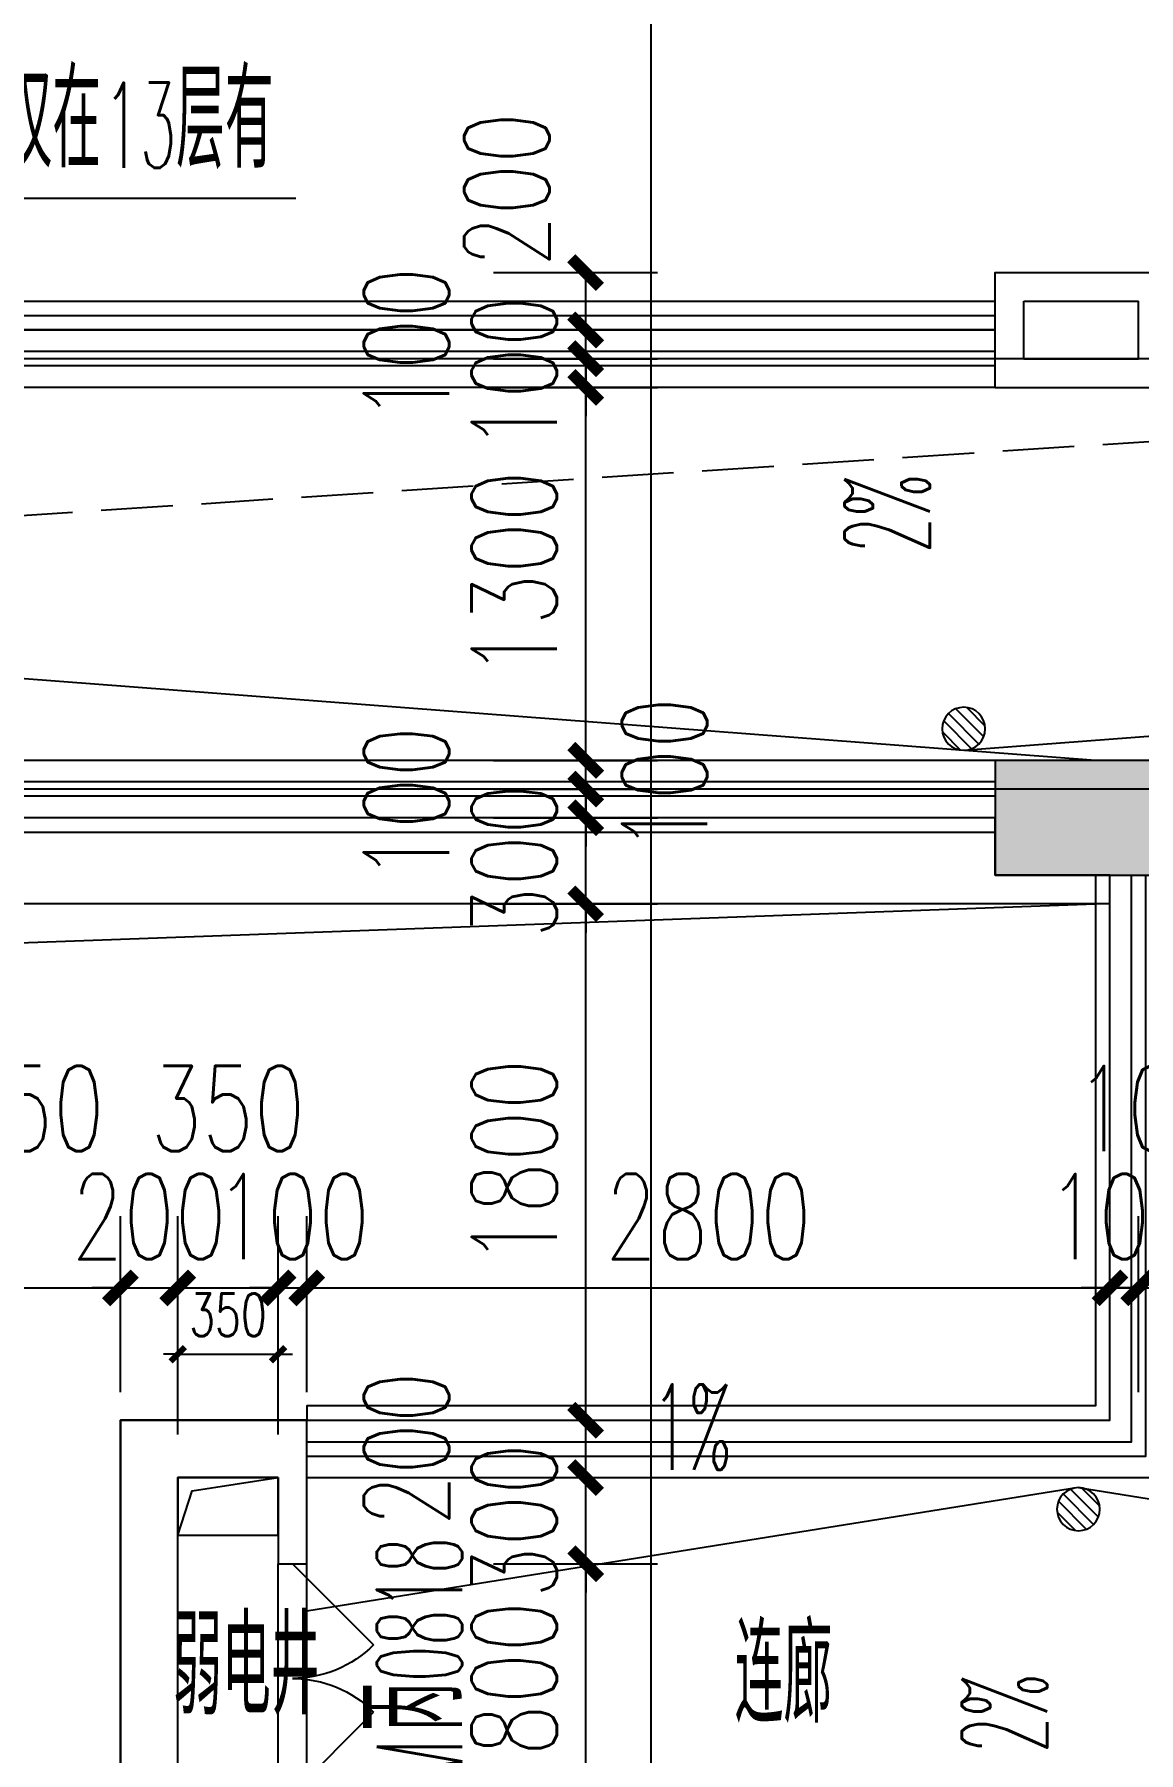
# Model space of a CAD drawing. Extents: x -129588 to 17450, y 1144 to 109436.
# Drawn here: x -25864 to -22014, y 25140 to 31129 of the extents above; entities that cross this region are included whole.
import ezdxf

# ---------------------------------------------------------------- set-up
doc = ezdxf.new("R2010")
doc.units = 0
doc.header["$LTSCALE"] = 1000
doc.header["$MEASUREMENT"] = 0
doc.linetypes.add('DASH', pattern=[0.35, 0.25, -0.1])
doc.layers.add('A-area(算全面积)', color=21, linetype='Continuous', plot=False)
doc.layers.add('A-area(算半面积)', color=23, linetype='Continuous', plot=False)
for name, color, linetype in [('A-外装饰线脚', 7, 'Continuous'), ('A-洞口', 105, 'Continuous'), ('A-疏散距离', 105, 'DASH'), ('A-看线', 105, 'Continuous'), ('A-第三道尺寸线', 105, 'Continuous'), ('A-线脚看线', 9, 'Continuous'), ('AE-FLOR', 151, 'Continuous'), ('DIM_LEAD', 3, 'Continuous'), ('DIM_SYMB', 3, 'Continuous'), ('DOOR_FIRE', 4, 'Continuous'), ('DOOR_FIRE_TEXT', 7, 'Continuous'), ('DOTE', 16, 'Continuous'), ('NL', 5, 'Continuous'), ('PUB_DIM', 3, 'Continuous'), ('PUB_HATCH', 8, 'Continuous'), ('PUB_TEXT', 7, 'Continuous'), ('WALL', 2, 'Continuous'), ('ys', 154, 'Continuous'), ('剪力墙', 6, 'Continuous'), ('栏杆', 142, 'Continuous')]:
    doc.layers.add(name, color=color, linetype=linetype)
doc.styles.add('_TCH_DIM', font='SIMPLEX.shx', dxfattribs={"width": 0.7, "bigfont": 'GBCBIG.shx'})
doc.styles.add('_TCH_DIM_T3', font='SIMPLEX.shx', dxfattribs={"width": 0.705882, "bigfont": 'GBCBIG.shx'})
doc.styles.add('_TCH_WINDOW', font='SIMPLEX.shx', dxfattribs={"width": 0.7, "height": 3.5, "bigfont": 'GBCBIG.shx'})
doc.styles.get("Standard").update_dxf_attribs({"font": 'gbenor.shx', "width": 0.7, "bigfont": 'gbcbig.shx'})
doc.dimstyles.new('_TCH_ARCH&&100', dxfattribs={"dimtxt": 297.5, "dimasz": 100, "dimexe": 250, "dimexo": 300, "dimgap": 100, "dimtad": 1, "dimdec": 0, "dimzin": 0, "dimdsep": 46, "dimtxsty": '_TCH_DIM_T3', "dimblk": 'ARCHTICK', "dimcen": 0.09, "dimclrt": 7, "dimazin": 2, "dimtfac": 1, "dimtdec": 0, "dimtix": 1, "dimtmove": 2, "dimatfit": 3, "dimfxl": 0, "dimtolj": 1, "dimtzin": 0, "dimarcsym": 0})
doc.dimstyles.new('_TCH_ARCH&&50', dxfattribs={"dimtxt": 148.75, "dimasz": 50, "dimexe": 125, "dimexo": 150, "dimgap": 63.125, "dimtad": 1, "dimdec": 0, "dimzin": 0, "dimdsep": 46, "dimtxsty": '_TCH_DIM_T3', "dimblk": 'ARCHTICK', "dimcen": 0.09, "dimclrt": 7, "dimazin": 2, "dimtfac": 1, "dimtdec": 0, "dimtix": 1, "dimtmove": 2, "dimatfit": 3, "dimfxl": 0, "dimtolj": 1, "dimtzin": 0, "dimarcsym": 0})

# ---------------------------------------------------------------- blocks, each defined once
blk = doc.blocks.new('jgjlq030328')
at = {"layer": 'PUB_HATCH'}
blk.add_hatch(color=256, dxfattribs=at).paths.add_polyline_path([(-268835, 20511.9), (-268235, 20511.9), (-268235, 20911.9), (-268835, 20911.9)])
at = {"layer": '剪力墙'}
blk.add_lwpolyline([(-268835, 20511.9), (-268235, 20511.9), (-268235, 20911.9), (-268835, 20911.9)], close=True, dxfattribs=at)
blk.add_lwpolyline([(-268635, 20511.9), (-268635, 20511.9)], dxfattribs=at)
blk = doc.blocks.new('zhouxianssceng0329')
at = {"layer": 'DOTE'}
for p, q in [((-23713.7, 132089.9), (-23713.7, 156469.4)), ((5501.3, 148798.2), (-44988.6, 148798.2)), ((-20013.7, 147298.2), (-44988.6, 147298.2))]:
    blk.add_line(p, q, dxfattribs=at)
blk = doc.blocks.new('ssxianjiao0329')
at = {"layer": 'A-线脚看线'}
for points in [[(-32413.7, 148948.2), (-22513.7, 148948.2)], [(-32413.7, 147148.2), (-22513.7, 147148.2)], [(-22163.7, 146998.2), (-22163.7, 145148.2), (-24913.7, 145148.2), (-24913.7, 145098.2)]]:
    blk.add_lwpolyline(points, dxfattribs=at)
blk = doc.blocks.new('$DorLib2D$00000116')
at = {"color": 0}
for p, q in [((-0.5, 0), (-0.1464, 0.3536)), ((0.5, 0), (0.1464, 0.3536))]:
    blk.add_line(p, q, dxfattribs=at)
for centre, start, end in [((-0.5, 0), 0, 45), ((0.5, 0), 135, 180)]:
    blk.add_arc(centre, 0.5, start, end, dxfattribs=at)
blk = doc.blocks.new('hhhhxintongqutong0329')
at = {"layer": 'A-area(算全面积)'}
blk.add_lwpolyline([(-37213.7, 20182.6), (-37213.7, 20182.6), (-37213.7, 20182.6), (-37213.7, 16782.6), (-34663.7, 16782.6), (-34663.7, 16782.6), (-33413.7, 16782.6), (-33413.7, 16782.6), (-31813.7, 16782.6), (-31813.7, 16982.6), (-31213.7, 16982.6), (-31213.7, 13682.6), (-29813.7, 13682.6), (-29813.7, 16982.6), (-29213.7, 16982.6), (-29213.7, 16782.6), (-27713.6, 16782.6), (-27713.6, 16782.6), (-26463.7, 16782.6), (-26463.7, 16782.6), (-25563.6, 16782.6), (-25563.7, 18382.6), (-22113.7, 18382.6), (-22113.7, 20182.6)], close=True, dxfattribs=at)
at = {"layer": 'A-洞口'}
blk.add_lwpolyline([(-25013.7, 18182.6), (-25363.7, 18182.6), (-25363.7, 17982.6), (-25013.7, 17982.6)], close=True, dxfattribs=at)
blk.add_lwpolyline([(-25363.7, 17982.6), (-25314, 18136.8), (-25013.7, 18182.6)], dxfattribs=at)
at = {"layer": 'A-看线'}
blk.add_lwpolyline([(-22113.7, 20182.6), (-37213.7, 20182.6)], dxfattribs=at)
at = {"layer": 'AE-FLOR'}
for points in [[(-22513.7, 22182.6), (-32413.7, 22182.6)], [(-22513.7, 21982.6), (-32413.7, 21982.6)], [(-22513.7, 20682.6), (-32413.7, 20682.6)], [(-22513.7, 20482.6), (-32413.7, 20482.6)], [(-24913.7, 18182.6), (-21913.7, 18182.6), (-21913.7, 20282.6)], [(-24913.7, 18382.6), (-22113.7, 18382.6), (-22113.7, 20282.6)]]:
    blk.add_lwpolyline(points, dxfattribs=at)
at = {"layer": 'DOOR_FIRE'}
for p, q in [((-25013.7, 17082.6), (-25013.7, 17882.6)), ((-24913.7, 17082.6), (-24913.7, 17882.6))]:
    blk.add_line(p, q, dxfattribs=at)
at = {"layer": 'WALL'}
for p, q in [((-22513.7, 21982.6), (-22513.7, 22382.6)), ((-22513.7, 22382.6), (-21913.7, 22382.6)), ((-22413.7, 22082.6), (-22413.7, 22282.6)), ((-22413.7, 22282.6), (-22013.7, 22282.6)), ((-22013.7, 22082.6), (-22013.7, 22282.6)), ((-22413.7, 22082.6), (-22013.7, 22082.6)), ((-22513.7, 21982.6), (-21913.7, 21982.6)), ((-25563.7, 18382.6), (-24913.7, 18382.6)), ((-25563.7, 16582.6), (-25563.7, 18382.6)), ((-24913.7, 17882.6), (-24913.7, 18382.6)), ((-25363.7, 18182.6), (-25013.7, 18182.6)), ((-25363.7, 16782.6), (-25363.7, 18182.6)), ((-25013.7, 18182.6), (-25013.7, 17882.6)), ((-25013.7, 17882.6), (-24913.7, 17882.6))]:
    blk.add_line(p, q, dxfattribs=at)
at = {"layer": '栏杆'}
for points in [[(-22513.7, 22107.6), (-32413.7, 22107.6)], [(-22513.7, 22057.6), (-32413.7, 22057.6)], [(-22513.7, 20607.6), (-32413.7, 20607.6)], [(-22513.7, 20557.6), (-32413.7, 20557.6)], [(-24913.7, 18257.6), (-21988.7, 18257.6), (-21988.7, 20282.6)], [(-24913.7, 18307.6), (-22038.7, 18307.6), (-22038.7, 20282.6)]]:
    blk.add_lwpolyline(points, dxfattribs=at)
at = {"layer": 'DOOR_FIRE', "xscale": 800, "yscale": -800, "zscale": 100, "rotation": 90}
blk.add_blockref('$DorLib2D$00000116', (-24963.7, 17482.6), dxfattribs=at)
at = {"layer": 'DOOR_FIRE_TEXT', "style": '_TCH_WINDOW'}
for s, height, width, p in [('0818', 297.5, 0.494118, (-24372.4, 17470.6)), ('丙', 337.6, 0.7, (-24372.4, 17298.6)), ('FM', 297.5, 0.494118, (-24372.4, 17004.6))]:
    blk.add_text(s, height=height, rotation=90, dxfattribs=dict(at, width=width)).set_placement(p)
at = {"layer": 'PUB_TEXT', "width": 0.7}
for s, p in [('弱电井', (-25379.9, 17357.3)), ('连廊', (-23422.2, 17328.7))]:
    blk.add_text(s, height=337.59, dxfattribs=at).set_placement(p)
blk = doc.blocks.new('_LV13')
at = {"color": 0}
for p, q in [((-0.071, 0.495), (-0.495, 0.071)), ((0.183, 0.465), (-0.465, -0.183)), ((0.354, 0.354), (-0.354, -0.354)), ((0.465, 0.183), (-0.183, -0.465)), ((0.495, -0.071), (0.071, -0.495))]:
    blk.add_line(p, q, dxfattribs=at)
blk.add_circle((0, 0), 0.5)
blk = doc.blocks.new('_ArchTick')
at = {"color": 0, "linetype": 'ByBlock', "const_width": 0.4}
blk.add_lwpolyline([(-0.5, -0.5), (0.5, 0.5)], dxfattribs=at)
blk = doc.blocks.new('*D392')
at = {"layer": 'A-第三道尺寸线', "color": 0, "lineweight": -2, "transparency": 16777216}
for p, q in [((-26213.6, 26396.1), (-26213.6, 27009.5)), ((-25563.7, 26396.1), (-25563.7, 27009.5)), ((-26213.6, 26759.5), (-25563.7, 26759.5))]:
    blk.add_line(p, q, dxfattribs=at)
at = {"layer": 'Defpoints', "color": 0, "transparency": 16777216}
for p in [(-25563.7, 26759.5), (-26213.6, 26096.1), (-25563.7, 26096.1)]:
    blk.add_point(p, dxfattribs=at)
at = {"layer": 'A-第三道尺寸线', "color": 0, "lineweight": -2, "transparency": 16777216, "xscale": 100, "yscale": 100, "zscale": 100, "rotation": 180}
blk.add_blockref('_ArchTick', (-26213.6, 26759.5), dxfattribs=at)
at = {"layer": 'A-第三道尺寸线', "color": 0, "lineweight": -2, "transparency": 16777216, "xscale": 100, "yscale": 100, "zscale": 100}
blk.add_blockref('_ArchTick', (-25563.7, 26759.5), dxfattribs=at)
at = {"layer": 'A-第三道尺寸线', "color": 7, "transparency": 16777216, "insert": (-25888.7, 27384.5), "char_height": 297.5, "attachment_point": 5, "style": '_TCH_DIM_T3'}
blk.add_mtext('\\A1;650', dxfattribs=at)
blk = doc.blocks.new('*D393')
at = {"layer": 'A-第三道尺寸线', "color": 0, "lineweight": -2, "transparency": 16777216}
for p, q in [((-25563.7, 26396.1), (-25563.7, 27009.5)), ((-25363.7, 26396.1), (-25363.7, 27009.5)), ((-25563.7, 26759.5), (-25663.7, 26759.5)), ((-25563.7, 26759.5), (-25363.7, 26759.5)), ((-25363.7, 26759.5), (-25263.7, 26759.5))]:
    blk.add_line(p, q, dxfattribs=at)
at = {"layer": 'Defpoints', "color": 0, "transparency": 16777216}
for p in [(-25363.7, 26759.5), (-25563.7, 26096.1), (-25363.7, 26096.1)]:
    blk.add_point(p, dxfattribs=at)
at = {"layer": 'A-第三道尺寸线', "color": 0, "lineweight": -2, "transparency": 16777216, "xscale": 100, "yscale": 100, "zscale": 100}
blk.add_blockref('_ArchTick', (-25563.7, 26759.5), dxfattribs=at)
at = {"layer": 'A-第三道尺寸线', "color": 0, "lineweight": -2, "transparency": 16777216, "xscale": 100, "yscale": 100, "zscale": 100, "rotation": 180}
blk.add_blockref('_ArchTick', (-25363.7, 26759.5), dxfattribs=at)
at = {"layer": 'A-第三道尺寸线', "color": 7, "transparency": 16777216, "insert": (-25463.7, 27008.2), "char_height": 297.5, "attachment_point": 5, "style": '_TCH_DIM_T3'}
blk.add_mtext('\\A1;200', dxfattribs=at)
blk = doc.blocks.new('*D394')
at = {"layer": 'A-第三道尺寸线', "color": 0, "lineweight": -2, "transparency": 16777216}
for p, q in [((-25363.7, 26396.1), (-25363.7, 27009.5)), ((-25013.7, 26396.1), (-25013.7, 27009.5)), ((-25363.7, 26759.5), (-25013.7, 26759.5))]:
    blk.add_line(p, q, dxfattribs=at)
at = {"layer": 'Defpoints', "color": 0, "transparency": 16777216}
for p in [(-25013.7, 26759.5), (-25363.7, 26096.1), (-25013.7, 26096.1)]:
    blk.add_point(p, dxfattribs=at)
at = {"layer": 'A-第三道尺寸线', "color": 0, "lineweight": -2, "transparency": 16777216, "xscale": 100, "yscale": 100, "zscale": 100, "rotation": 180}
blk.add_blockref('_ArchTick', (-25363.7, 26759.5), dxfattribs=at)
at = {"layer": 'A-第三道尺寸线', "color": 0, "lineweight": -2, "transparency": 16777216, "xscale": 100, "yscale": 100, "zscale": 100}
blk.add_blockref('_ArchTick', (-25013.7, 26759.5), dxfattribs=at)
at = {"layer": 'A-第三道尺寸线', "color": 7, "transparency": 16777216, "insert": (-25188.7, 27384.5), "char_height": 297.5, "attachment_point": 5, "style": '_TCH_DIM_T3'}
blk.add_mtext('\\A1;350', dxfattribs=at)
blk = doc.blocks.new('*D395')
at = {"layer": 'A-第三道尺寸线', "color": 0, "lineweight": -2, "transparency": 16777216}
for p, q in [((-25013.7, 26396.1), (-25013.7, 27009.5)), ((-24913.7, 26396.1), (-24913.7, 27009.5)), ((-25013.7, 26759.5), (-25113.7, 26759.5)), ((-25013.7, 26759.5), (-24913.7, 26759.5)), ((-24913.7, 26759.5), (-24813.7, 26759.5))]:
    blk.add_line(p, q, dxfattribs=at)
at = {"layer": 'Defpoints', "color": 0, "transparency": 16777216}
for p in [(-24913.7, 26759.5), (-25013.7, 26096.1), (-24913.7, 26096.1)]:
    blk.add_point(p, dxfattribs=at)
at = {"layer": 'A-第三道尺寸线', "color": 0, "lineweight": -2, "transparency": 16777216, "xscale": 100, "yscale": 100, "zscale": 100}
blk.add_blockref('_ArchTick', (-25013.7, 26759.5), dxfattribs=at)
at = {"layer": 'A-第三道尺寸线', "color": 0, "lineweight": -2, "transparency": 16777216, "xscale": 100, "yscale": 100, "zscale": 100, "rotation": 180}
blk.add_blockref('_ArchTick', (-24913.7, 26759.5), dxfattribs=at)
at = {"layer": 'A-第三道尺寸线', "color": 7, "transparency": 16777216, "insert": (-24963.7, 27008.2), "char_height": 297.5, "attachment_point": 5, "style": '_TCH_DIM_T3'}
blk.add_mtext('\\A1;100', dxfattribs=at)
blk = doc.blocks.new('*D396')
at = {"layer": 'A-第三道尺寸线', "color": 0, "lineweight": -2, "transparency": 16777216}
for p, q in [((-24913.7, 26396.1), (-24913.7, 27009.5)), ((-22113.7, 26396.1), (-22113.7, 27009.5)), ((-24913.7, 26759.5), (-22113.7, 26759.5))]:
    blk.add_line(p, q, dxfattribs=at)
at = {"layer": 'Defpoints', "color": 0, "transparency": 16777216}
for p in [(-22113.7, 26759.5), (-24913.7, 26096.1), (-22113.7, 26096.1)]:
    blk.add_point(p, dxfattribs=at)
at = {"layer": 'A-第三道尺寸线', "color": 0, "lineweight": -2, "transparency": 16777216, "xscale": 100, "yscale": 100, "zscale": 100, "rotation": 180}
blk.add_blockref('_ArchTick', (-24913.7, 26759.5), dxfattribs=at)
at = {"layer": 'A-第三道尺寸线', "color": 0, "lineweight": -2, "transparency": 16777216, "xscale": 100, "yscale": 100, "zscale": 100}
blk.add_blockref('_ArchTick', (-22113.7, 26759.5), dxfattribs=at)
at = {"layer": 'A-第三道尺寸线', "color": 7, "transparency": 16777216, "insert": (-23513.7, 27008.2), "char_height": 297.5, "attachment_point": 5, "style": '_TCH_DIM_T3'}
blk.add_mtext('\\A1;2800', dxfattribs=at)
blk = doc.blocks.new('*D397')
at = {"layer": 'A-第三道尺寸线', "color": 0, "lineweight": -2, "transparency": 16777216}
for p, q in [((-22113.7, 26396.1), (-22113.7, 27009.5)), ((-22013.7, 26396.1), (-22013.7, 27009.5)), ((-22113.7, 26759.5), (-22213.7, 26759.5)), ((-22113.7, 26759.5), (-22013.7, 26759.5)), ((-22013.7, 26759.5), (-21913.7, 26759.5))]:
    blk.add_line(p, q, dxfattribs=at)
at = {"layer": 'Defpoints', "color": 0, "transparency": 16777216}
for p in [(-22013.7, 26759.5), (-22113.7, 26096.1), (-22013.7, 26096.1)]:
    blk.add_point(p, dxfattribs=at)
at = {"layer": 'A-第三道尺寸线', "color": 0, "lineweight": -2, "transparency": 16777216, "xscale": 100, "yscale": 100, "zscale": 100}
blk.add_blockref('_ArchTick', (-22113.7, 26759.5), dxfattribs=at)
at = {"layer": 'A-第三道尺寸线', "color": 0, "lineweight": -2, "transparency": 16777216, "xscale": 100, "yscale": 100, "zscale": 100, "rotation": 180}
blk.add_blockref('_ArchTick', (-22013.7, 26759.5), dxfattribs=at)
at = {"layer": 'A-第三道尺寸线', "color": 7, "transparency": 16777216, "insert": (-22063.7, 27008.2), "char_height": 297.5, "attachment_point": 5, "style": '_TCH_DIM_T3'}
blk.add_mtext('\\A1;100', dxfattribs=at)
blk = doc.blocks.new('*D398')
at = {"layer": 'A-第三道尺寸线', "color": 0, "lineweight": -2, "transparency": 16777216}
for p, q in [((-22013.7, 26396.1), (-22013.7, 27009.5)), ((-21913.7, 26396.1), (-21913.7, 27009.5)), ((-22013.7, 26759.5), (-22113.7, 26759.5)), ((-22013.7, 26759.5), (-21913.7, 26759.5)), ((-21913.7, 26759.5), (-21813.7, 26759.5))]:
    blk.add_line(p, q, dxfattribs=at)
at = {"layer": 'Defpoints', "color": 0, "transparency": 16777216}
for p in [(-21913.7, 26759.5), (-22013.7, 26096.1), (-21913.7, 26096.1)]:
    blk.add_point(p, dxfattribs=at)
at = {"layer": 'A-第三道尺寸线', "color": 0, "lineweight": -2, "transparency": 16777216, "xscale": 100, "yscale": 100, "zscale": 100}
blk.add_blockref('_ArchTick', (-22013.7, 26759.5), dxfattribs=at)
at = {"layer": 'A-第三道尺寸线', "color": 0, "lineweight": -2, "transparency": 16777216, "xscale": 100, "yscale": 100, "zscale": 100, "rotation": 180}
blk.add_blockref('_ArchTick', (-21913.7, 26759.5), dxfattribs=at)
at = {"layer": 'A-第三道尺寸线', "color": 7, "transparency": 16777216, "insert": (-21963.7, 27384.5), "char_height": 297.5, "attachment_point": 5, "style": '_TCH_DIM_T3'}
blk.add_mtext('\\A1;100', dxfattribs=at)
blk = doc.blocks.new('*D408')
at = {"layer": 'A-第三道尺寸线', "color": 0, "lineweight": -2, "transparency": 16777216}
for p, q in [((-24263.5, 25798.2), (-23691.6, 25798.2)), ((-23941.6, 24998.2), (-23941.6, 25798.2)), ((-24263.5, 24998.2), (-23691.6, 24998.2))]:
    blk.add_line(p, q, dxfattribs=at)
at = {"layer": 'Defpoints', "color": 0, "transparency": 16777216}
for p in [(-24563.5, 25798.2), (-23941.6, 25798.2), (-24563.5, 24998.2)]:
    blk.add_point(p, dxfattribs=at)
at = {"layer": 'A-第三道尺寸线', "color": 0, "lineweight": -2, "transparency": 16777216, "xscale": 100, "yscale": 100, "zscale": 100}
for p, rotation in [((-23941.6, 25798.2), 90), ((-23941.6, 24998.2), 270)]:
    blk.add_blockref('_ArchTick', p, dxfattribs=dict(at, rotation=rotation))
at = {"layer": 'A-第三道尺寸线', "color": 7, "transparency": 16777216, "insert": (-24190.4, 25398.2), "char_height": 297.5, "attachment_point": 5, "rotation": 90, "style": '_TCH_DIM_T3'}
blk.add_mtext('\\A1;800', dxfattribs=at)
blk = doc.blocks.new('*D409')
at = {"layer": 'A-第三道尺寸线', "color": 0, "lineweight": -2, "transparency": 16777216}
for p, q in [((-23941.6, 26098.2), (-23941.6, 26198.2)), ((-24263.5, 26098.2), (-23691.6, 26098.2)), ((-23941.6, 25798.2), (-23941.6, 26098.2)), ((-24263.5, 25798.2), (-23691.6, 25798.2)), ((-23941.6, 25798.2), (-23941.6, 25698.2))]:
    blk.add_line(p, q, dxfattribs=at)
at = {"layer": 'Defpoints', "color": 0, "transparency": 16777216}
for p in [(-24563.5, 26098.2), (-23941.6, 26098.2), (-24563.5, 25798.2)]:
    blk.add_point(p, dxfattribs=at)
at = {"layer": 'A-第三道尺寸线', "color": 0, "lineweight": -2, "transparency": 16777216, "xscale": 100, "yscale": 100, "zscale": 100}
for p, rotation in [((-23941.6, 26098.2), 270), ((-23941.6, 25798.2), 90)]:
    blk.add_blockref('_ArchTick', p, dxfattribs=dict(at, rotation=rotation))
at = {"layer": 'A-第三道尺寸线', "color": 7, "transparency": 16777216, "insert": (-24190.4, 25948.2), "char_height": 297.5, "attachment_point": 5, "rotation": 90, "style": '_TCH_DIM_T3'}
blk.add_mtext('\\A1;300', dxfattribs=at)
blk = doc.blocks.new('*D410')
at = {"layer": 'A-第三道尺寸线', "color": 0, "lineweight": -2, "transparency": 16777216}
for p, q in [((-24263.5, 26298.2), (-23691.6, 26298.2)), ((-23941.6, 26098.2), (-23941.6, 26298.2)), ((-24263.5, 26098.2), (-23691.6, 26098.2))]:
    blk.add_line(p, q, dxfattribs=at)
at = {"layer": 'Defpoints', "color": 0, "transparency": 16777216}
for p in [(-24563.5, 26298.2), (-23941.6, 26298.2), (-24563.5, 26098.2)]:
    blk.add_point(p, dxfattribs=at)
at = {"layer": 'A-第三道尺寸线', "color": 0, "lineweight": -2, "transparency": 16777216, "xscale": 100, "yscale": 100, "zscale": 100}
for p, rotation in [((-23941.6, 26298.2), 90), ((-23941.6, 26098.2), 270)]:
    blk.add_blockref('_ArchTick', p, dxfattribs=dict(at, rotation=rotation))
at = {"layer": 'A-第三道尺寸线', "color": 7, "transparency": 16777216, "insert": (-24566.6, 26198.2), "char_height": 297.5, "attachment_point": 5, "rotation": 90, "style": '_TCH_DIM_T3'}
blk.add_mtext('\\A1;200', dxfattribs=at)
blk = doc.blocks.new('*D411')
at = {"layer": 'A-第三道尺寸线', "color": 0, "lineweight": -2, "transparency": 16777216}
for p, q in [((-24263.5, 28098.2), (-23691.6, 28098.2)), ((-23941.6, 26298.2), (-23941.6, 28098.2)), ((-24263.5, 26298.2), (-23691.6, 26298.2))]:
    blk.add_line(p, q, dxfattribs=at)
at = {"layer": 'Defpoints', "color": 0, "transparency": 16777216}
for p in [(-24563.5, 28098.2), (-23941.6, 28098.2), (-24563.5, 26298.2)]:
    blk.add_point(p, dxfattribs=at)
at = {"layer": 'A-第三道尺寸线', "color": 0, "lineweight": -2, "transparency": 16777216, "xscale": 100, "yscale": 100, "zscale": 100}
for p, rotation in [((-23941.6, 28098.2), 90), ((-23941.6, 26298.2), 270)]:
    blk.add_blockref('_ArchTick', p, dxfattribs=dict(at, rotation=rotation))
at = {"layer": 'A-第三道尺寸线', "color": 7, "transparency": 16777216, "insert": (-24190.4, 27198.2), "char_height": 297.5, "attachment_point": 5, "rotation": 90, "style": '_TCH_DIM_T3'}
blk.add_mtext('\\A1;1800', dxfattribs=at)
blk = doc.blocks.new('*D412')
at = {"layer": 'A-第三道尺寸线', "color": 0, "lineweight": -2, "transparency": 16777216}
for p, q in [((-23941.6, 28398.2), (-23941.6, 28498.2)), ((-24263.5, 28398.2), (-23691.6, 28398.2)), ((-23941.6, 28098.2), (-23941.6, 28398.2)), ((-24263.5, 28098.2), (-23691.6, 28098.2)), ((-23941.6, 28098.2), (-23941.6, 27998.2))]:
    blk.add_line(p, q, dxfattribs=at)
at = {"layer": 'Defpoints', "color": 0, "transparency": 16777216}
for p in [(-24563.5, 28398.2), (-23941.6, 28398.2), (-24563.5, 28098.2)]:
    blk.add_point(p, dxfattribs=at)
at = {"layer": 'A-第三道尺寸线', "color": 0, "lineweight": -2, "transparency": 16777216, "xscale": 100, "yscale": 100, "zscale": 100}
for p, rotation in [((-23941.6, 28398.2), 270), ((-23941.6, 28098.2), 90)]:
    blk.add_blockref('_ArchTick', p, dxfattribs=dict(at, rotation=rotation))
at = {"layer": 'A-第三道尺寸线', "color": 7, "transparency": 16777216, "insert": (-24190.4, 28248.2), "char_height": 297.5, "attachment_point": 5, "rotation": 90, "style": '_TCH_DIM_T3'}
blk.add_mtext('\\A1;300', dxfattribs=at)
blk = doc.blocks.new('*D413')
at = {"layer": 'A-第三道尺寸线', "color": 0, "lineweight": -2, "transparency": 16777216}
for p, q in [((-23941.6, 28498.2), (-23941.6, 28598.2)), ((-24263.5, 28498.2), (-23691.6, 28498.2)), ((-23941.6, 28398.2), (-23941.6, 28498.2)), ((-24263.5, 28398.2), (-23691.6, 28398.2)), ((-23941.6, 28398.2), (-23941.6, 28298.2))]:
    blk.add_line(p, q, dxfattribs=at)
at = {"layer": 'Defpoints', "color": 0, "transparency": 16777216}
for p in [(-24563.5, 28498.2), (-23941.6, 28498.2), (-24563.5, 28398.2)]:
    blk.add_point(p, dxfattribs=at)
at = {"layer": 'A-第三道尺寸线', "color": 0, "lineweight": -2, "transparency": 16777216, "xscale": 100, "yscale": 100, "zscale": 100}
for p, rotation in [((-23941.6, 28498.2), 270), ((-23941.6, 28398.2), 90)]:
    blk.add_blockref('_ArchTick', p, dxfattribs=dict(at, rotation=rotation))
at = {"layer": 'A-第三道尺寸线', "color": 7, "transparency": 16777216, "insert": (-24566.6, 28448.2), "char_height": 297.5, "attachment_point": 5, "rotation": 90, "style": '_TCH_DIM_T3'}
blk.add_mtext('\\A1;100', dxfattribs=at)
blk = doc.blocks.new('*D414')
at = {"layer": 'A-第三道尺寸线', "color": 0, "lineweight": -2, "transparency": 16777216}
for p, q in [((-23941.6, 28598.2), (-23941.6, 28698.2)), ((-24263.5, 28598.2), (-23691.6, 28598.2)), ((-23941.6, 28498.2), (-23941.6, 28598.2)), ((-24263.5, 28498.2), (-23691.6, 28498.2)), ((-23941.6, 28498.2), (-23941.6, 28398.2))]:
    blk.add_line(p, q, dxfattribs=at)
at = {"layer": 'Defpoints', "color": 0, "transparency": 16777216}
for p in [(-24563.5, 28598.2), (-23941.6, 28598.2), (-24563.5, 28498.2)]:
    blk.add_point(p, dxfattribs=at)
at = {"layer": 'A-第三道尺寸线', "color": 0, "lineweight": -2, "transparency": 16777216, "xscale": 100, "yscale": 100, "zscale": 100}
for p, rotation in [((-23941.6, 28598.2), 270), ((-23941.6, 28498.2), 90)]:
    blk.add_blockref('_ArchTick', p, dxfattribs=dict(at, rotation=rotation))
at = {"layer": 'A-第三道尺寸线', "color": 7, "transparency": 16777216, "insert": (-23666.6, 28548.2), "char_height": 297.5, "attachment_point": 5, "rotation": 90, "style": '_TCH_DIM_T3'}
blk.add_mtext('\\A1;100', dxfattribs=at)
blk = doc.blocks.new('*D415')
at = {"layer": 'A-第三道尺寸线', "color": 0, "lineweight": -2, "transparency": 16777216}
for p, q in [((-24263.5, 29898.2), (-23691.6, 29898.2)), ((-23941.6, 28598.2), (-23941.6, 29898.2)), ((-24263.5, 28598.2), (-23691.6, 28598.2))]:
    blk.add_line(p, q, dxfattribs=at)
at = {"layer": 'Defpoints', "color": 0, "transparency": 16777216}
for p in [(-24563.5, 29898.2), (-23941.6, 29898.2), (-24563.5, 28598.2)]:
    blk.add_point(p, dxfattribs=at)
at = {"layer": 'A-第三道尺寸线', "color": 0, "lineweight": -2, "transparency": 16777216, "xscale": 100, "yscale": 100, "zscale": 100}
for p, rotation in [((-23941.6, 29898.2), 90), ((-23941.6, 28598.2), 270)]:
    blk.add_blockref('_ArchTick', p, dxfattribs=dict(at, rotation=rotation))
at = {"layer": 'A-第三道尺寸线', "color": 7, "transparency": 16777216, "insert": (-24190.4, 29248.2), "char_height": 297.5, "attachment_point": 5, "rotation": 90, "style": '_TCH_DIM_T3'}
blk.add_mtext('\\A1;1300', dxfattribs=at)
blk = doc.blocks.new('*D416')
at = {"layer": 'A-第三道尺寸线', "color": 0, "lineweight": -2, "transparency": 16777216}
for p, q in [((-23941.6, 29998.2), (-23941.6, 30098.2)), ((-24263.5, 29998.2), (-23691.6, 29998.2)), ((-23941.6, 29898.2), (-23941.6, 29998.2)), ((-24263.5, 29898.2), (-23691.6, 29898.2)), ((-23941.6, 29898.2), (-23941.6, 29798.2))]:
    blk.add_line(p, q, dxfattribs=at)
at = {"layer": 'Defpoints', "color": 0, "transparency": 16777216}
for p in [(-24563.5, 29998.2), (-23941.6, 29998.2), (-24563.5, 29898.2)]:
    blk.add_point(p, dxfattribs=at)
at = {"layer": 'A-第三道尺寸线', "color": 0, "lineweight": -2, "transparency": 16777216, "xscale": 100, "yscale": 100, "zscale": 100}
for p, rotation in [((-23941.6, 29998.2), 270), ((-23941.6, 29898.2), 90)]:
    blk.add_blockref('_ArchTick', p, dxfattribs=dict(at, rotation=rotation))
at = {"layer": 'A-第三道尺寸线', "color": 7, "transparency": 16777216, "insert": (-24190.4, 29948.2), "char_height": 297.5, "attachment_point": 5, "rotation": 90, "style": '_TCH_DIM_T3'}
blk.add_mtext('\\A1;100', dxfattribs=at)
blk = doc.blocks.new('*D417')
at = {"layer": 'A-第三道尺寸线', "color": 0, "lineweight": -2, "transparency": 16777216}
for p, q in [((-23941.6, 30098.2), (-23941.6, 30198.2)), ((-24263.5, 30098.2), (-23691.6, 30098.2)), ((-23941.6, 29998.2), (-23941.6, 30098.2)), ((-24263.5, 29998.2), (-23691.6, 29998.2)), ((-23941.6, 29998.2), (-23941.6, 29898.2))]:
    blk.add_line(p, q, dxfattribs=at)
at = {"layer": 'Defpoints', "color": 0, "transparency": 16777216}
for p in [(-24563.5, 30098.2), (-23941.6, 30098.2), (-24563.5, 29998.2)]:
    blk.add_point(p, dxfattribs=at)
at = {"layer": 'A-第三道尺寸线', "color": 0, "lineweight": -2, "transparency": 16777216, "xscale": 100, "yscale": 100, "zscale": 100}
for p, rotation in [((-23941.6, 30098.2), 270), ((-23941.6, 29998.2), 90)]:
    blk.add_blockref('_ArchTick', p, dxfattribs=dict(at, rotation=rotation))
at = {"layer": 'A-第三道尺寸线', "color": 7, "transparency": 16777216, "insert": (-24566.6, 30048.2), "char_height": 297.5, "attachment_point": 5, "rotation": 90, "style": '_TCH_DIM_T3'}
blk.add_mtext('\\A1;100', dxfattribs=at)
blk = doc.blocks.new('*D418')
at = {"layer": 'A-第三道尺寸线', "color": 0, "lineweight": -2, "transparency": 16777216}
for p, q in [((-24263.5, 30298.2), (-23691.6, 30298.2)), ((-23941.6, 30098.2), (-23941.6, 30298.2)), ((-24263.5, 30098.2), (-23691.6, 30098.2))]:
    blk.add_line(p, q, dxfattribs=at)
at = {"layer": 'Defpoints', "color": 0, "transparency": 16777216}
for p in [(-24563.5, 30298.2), (-23941.6, 30298.2), (-24563.5, 30098.2)]:
    blk.add_point(p, dxfattribs=at)
at = {"layer": 'A-第三道尺寸线', "color": 0, "lineweight": -2, "transparency": 16777216, "xscale": 100, "yscale": 100, "zscale": 100}
for p, rotation in [((-23941.6, 30298.2), 90), ((-23941.6, 30098.2), 270)]:
    blk.add_blockref('_ArchTick', p, dxfattribs=dict(at, rotation=rotation))
at = {"layer": 'A-第三道尺寸线', "color": 7, "transparency": 16777216, "insert": (-24216.6, 30587.2), "char_height": 297.5, "attachment_point": 5, "rotation": 90, "style": '_TCH_DIM_T3'}
blk.add_mtext('\\A1;200', dxfattribs=at)
blk = doc.blocks.new('*D912')
at = {"layer": 'Defpoints', "color": 0, "transparency": 16777216}
for p in [(-25013.7, 26528.3), (-25363.7, 26098.2), (-25013.7, 26098.2)]:
    blk.add_point(p, dxfattribs=at)
at = {"layer": 'PUB_DIM', "color": 0, "lineweight": -2, "transparency": 16777216}
for p, q in [((-25363.7, 26248.2), (-25363.7, 26653.3)), ((-25013.7, 26248.2), (-25013.7, 26653.3)), ((-25363.7, 26528.3), (-25413.7, 26528.3)), ((-25363.7, 26528.3), (-25013.7, 26528.3)), ((-25013.7, 26528.3), (-24963.7, 26528.3))]:
    blk.add_line(p, q, dxfattribs=at)
at = {"layer": 'PUB_DIM', "color": 0, "lineweight": -2, "transparency": 16777216, "xscale": 50, "yscale": 50, "zscale": 50}
blk.add_blockref('_ArchTick', (-25363.7, 26528.3), dxfattribs=at)
at = {"layer": 'PUB_DIM', "color": 0, "lineweight": -2, "transparency": 16777216, "xscale": 50, "yscale": 50, "zscale": 50, "rotation": 180}
blk.add_blockref('_ArchTick', (-25013.7, 26528.3), dxfattribs=at)
at = {"layer": 'PUB_DIM', "color": 7, "transparency": 16777216, "insert": (-25188.7, 26665.8), "char_height": 148.75, "attachment_point": 5, "style": '_TCH_DIM_T3'}
blk.add_mtext('\\A1;350', dxfattribs=at)

msp = doc.modelspace()

# ---------------------------------------------------------------- linework, layer by layer
at = {"layer": 'A-area(算全面积)'}
msp.add_lwpolyline([(-10013.7, 24698.2), (-15613.7, 24698.2), (-15613.7, 24898.2), (-16213.7, 24898.2), (-16213.7, 21598.2), (-17613.7, 21598.2), (-17613.7, 24698.2), (-24913.7, 24698.2), (-24913.7, 26298.2), (-25563.7, 26298.2), (-25563.6, 24698.2), (-29213.7, 24698.2), (-29213.7, 24898.2), (-29813.7, 24898.2), (-29813.7, 21598.2), (-31213.7, 21598.2)], dxfattribs=at)
at = {"layer": 'A-area(算半面积)'}
for points in [[(-32413.7, 30098.2), (-22513.7, 30098.2), (-22513.7, 30298.2), (-21913.7, 30298.2), (-21913.7, 30098.2), (-20113.7, 30098.2), (-20113.7, 29898.2), (-16513.7, 29898.2), (-16513.7, 30298.2), (-8013.7, 30298.2)], [(-5513.7, 28498.2), (-17613.7, 28498.2), (-17613.7, 28598.2), (-20113.7, 28598.2), (-20113.7, 24698.2), (-24913.7, 24698.2), (-24913.7, 26298.2), (-22113.7, 26298.2), (-22113.7, 28198.2), (-22513.7, 28198.2), (-22513.7, 28398.2), (-32413.7, 28398.2)]]:
    msp.add_lwpolyline(points, dxfattribs=at)
at = {"layer": 'A-外装饰线脚', "elevation": 0}
msp.add_lwpolyline([(-32413.7, 30198.2), (-22513.7, 30198.2)], dxfattribs=at)
at = {"layer": 'A-洞口'}
msp.add_lwpolyline([(-37213.7, 24698.2), (-36594.5, 27575.7), (-22163.7, 28098.2)], dxfattribs=at)
at = {"layer": 'A-疏散距离'}
msp.add_lwpolyline([(-38913.7, 23298.2), (-37505.1, 28689.5), (-19113.7, 29898.2)], dxfattribs=at)
at = {"layer": 'DIM_LEAD'}
msp.add_line((-26658.3, 30558.1), (-24951.8, 30558.1), dxfattribs=at)
at = {"layer": 'DIM_SYMB'}
for points in [[(-22636.7, 29741.8, 0, 0, 0), (-22636.7, 29246.9, 80, 0, 0), (-22636.7, 28946.9, 0, 0, 0)], [(-23878.8, 26020.5, 0, 0, 0), (-23383.9, 26020.5, 80, 0, 0), (-23083.9, 26020.5, 0, 0, 0)], [(-22228.2, 24982.7, 0, 0, 0), (-22228.2, 25477.7, 80, 0, 0), (-22228.2, 25777.7, 0, 0, 0)]]:
    msp.add_lwpolyline(points, format="xyseb", dxfattribs=at)
at = {"layer": 'ys'}
for points in [[(-22164, 28598.2), (-29663.7, 29169.2), (-36703.7, 28633.2)], [(-22623.7, 28633.2), (-19406.9, 28878.1), (-17503.7, 28733.2)], [(-22223.7, 26063.2), (-24913.7, 25633.2)], [(-22223.7, 26063.2), (-20113.7, 25725.9)]]:
    msp.add_lwpolyline(points, dxfattribs=at)

# ---------------------------------------------------------------- block references
for name, p in [('zhouxianssceng0329', (0, -118800)), ('ssxianjiao0329', (0, -118800)), ('hhhhxintongqutong0329', (0, 7915.6))]:
    msp.add_blockref(name, p)
at = {"layer": 'NL', "ltscale": 0.5, "extrusion": (0, 0, -1), "xscale": 150, "yscale": 150, "zscale": -150}
for p in [(22623.7, 28708.2), (22223.7, 25988.2)]:
    msp.add_blockref('_LV13', p, dxfattribs=at)
at = {"layer": '剪力墙'}
msp.add_blockref('jgjlq030328', (246321.3, 7686.3, 0), dxfattribs=at)

# ---------------------------------------------------------------- texts
at = {"layer": 'PUB_TEXT', "style": '_TCH_DIM'}
for s, height, width, p in [('此线脚仅在', 337.59, 0.7, (-26481.6, 30663.1)), ('层有', 337.59, 0.7, (-25369.5, 30663.1)), ('13', 297.5, 0.494118, (-25621.5, 30663.1)), ('1%', 297.5, 0.494118, (-23709.1, 26125.5))]:
    msp.add_text(s, height=height, dxfattribs=dict(at, width=width)).set_placement(p)
at = {"layer": 'PUB_TEXT', "style": '_TCH_DIM', "width": 0.494118}
for p in [(-22741.7, 29320.2), (-22333.2, 25138.4)]:
    msp.add_text('2%', height=297.5, rotation=90, dxfattribs=at).set_placement(p)

# ---------------------------------------------------------------- dimensions: what is measured, and where the dimension line sits
at = {"layer": 'A-第三道尺寸线'}
for base, p1, p2, angle, picture, middle in [((-23941.6, 30298.2), (-24563.5, 30098.2), (-24563.5, 30298.2), 90, '*D418', (-24216.6, 30587.2)), ((-23941.6, 30098.2), (-24563.5, 29998.2), (-24563.5, 30098.2), 90, '*D417', (-24566.6, 30048.2)), ((-23941.6, 28598.2), (-24563.5, 28498.2), (-24563.5, 28598.2), 90, '*D414', (-23666.6, 28548.2)), ((-23941.6, 28498.2), (-24563.5, 28398.2), (-24563.5, 28498.2), 90, '*D413', (-24566.6, 28448.2)), ((-25563.7, 26759.5), (-26213.6, 26096.1), (-25563.7, 26096.1), 0, '*D392', (-25888.7, 27384.5)), ((-25013.7, 26759.5), (-25363.7, 26096.1), (-25013.7, 26096.1), 0, '*D394', (-25188.7, 27384.5)), ((-21913.7, 26759.5), (-22013.7, 26096.1), (-21913.7, 26096.1), 0, '*D398', (-21963.7, 27384.5)), ((-23941.6, 26298.2), (-24563.5, 26098.2), (-24563.5, 26298.2), 90, '*D410', (-24566.6, 26198.2))]:
    dim = msp.add_linear_dim(base=base, p1=p1, p2=p2, angle=angle, dimstyle='_TCH_ARCH&&100', dxfattribs=at)
    dim.commit()
    dim.dimension.update_dxf_attribs({"geometry": picture, "text_midpoint": middle, "dimtype": 129})
for p1, p2, distance, picture, middle in [((-24563.5, 29898.2), (-24563.5, 29998.2), -621.9, '*D416', (-24190.4, 29948.2)), ((-24563.5, 28598.2), (-24563.5, 29898.2), -621.9, '*D415', (-24190.4, 29248.2)), ((-24563.5, 28098.2), (-24563.5, 28398.2), -621.9, '*D412', (-24190.4, 28248.2)), ((-24563.5, 26298.2), (-24563.5, 28098.2), -621.9, '*D411', (-24190.4, 27198.2)), ((-25563.7, 26096.1), (-25363.7, 26096.1), 663.4, '*D393', (-25463.7, 27008.2)), ((-25013.7, 26096.1), (-24913.7, 26096.1), 663.4, '*D395', (-24963.7, 27008.2)), ((-24913.7, 26096.1), (-22113.7, 26096.1), 663.4, '*D396', (-23513.7, 27008.2)), ((-22113.7, 26096.1), (-22013.7, 26096.1), 663.4, '*D397', (-22063.7, 27008.2)), ((-24563.5, 25798.2), (-24563.5, 26098.2), -621.9, '*D409', (-24190.4, 25948.2)), ((-24563.5, 24998.2), (-24563.5, 25798.2), -621.9, '*D408', (-24190.4, 25398.2))]:
    dim = msp.add_aligned_dim(p1=p1, p2=p2, distance=distance, dimstyle='_TCH_ARCH&&100', dxfattribs=at)
    dim.commit()
    dim.dimension.update_dxf_attribs({"geometry": picture, "text_midpoint": middle})
at = {"layer": 'PUB_DIM'}
dim = msp.add_aligned_dim(p1=(-25363.7, 26098.2), p2=(-25013.7, 26098.2), distance=430.1, dimstyle='_TCH_ARCH&&50', dxfattribs=at)
dim.commit()
dim.dimension.update_dxf_attribs({"geometry": '*D912', "text_midpoint": (-25188.7, 26665.8)})

doc.saveas('drawing.dxf')
